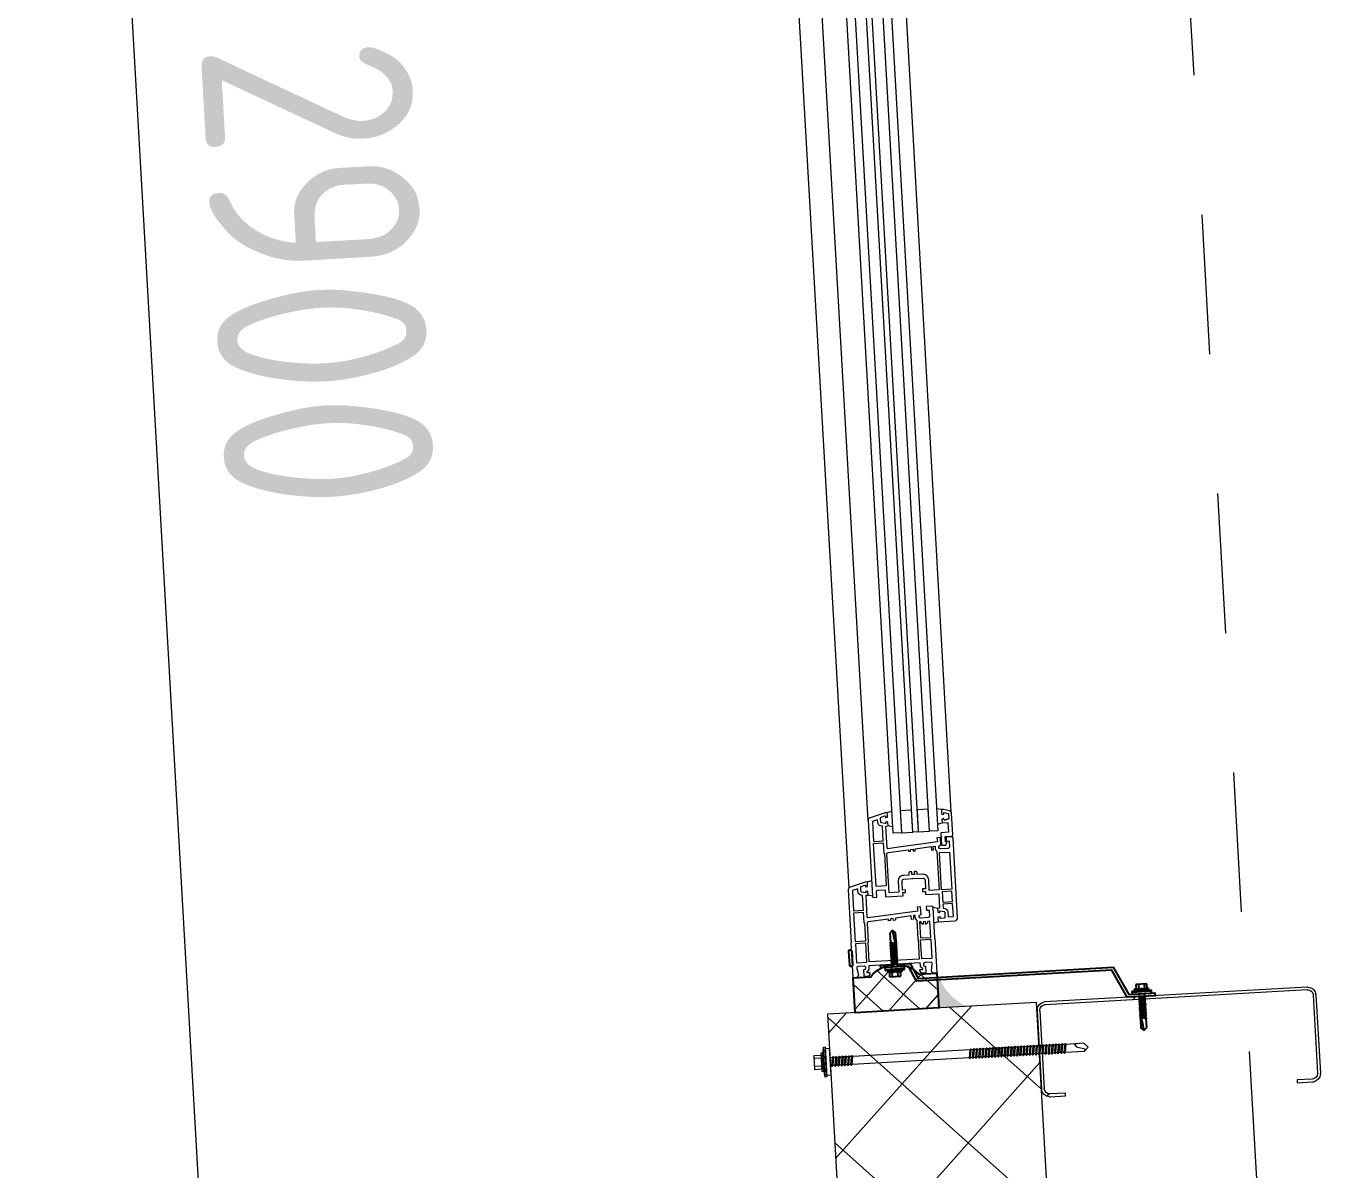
# Model space of a CAD drawing. Header units: metres. Extents: x 93803 to 107732, y 94484 to 125083.
# Drawn here: x 107717.087 to 107718.03, y 110823.302 to 110824.121 of the extents above; entities that cross this region are included whole.
import ezdxf

# ---------------------------------------------------------------- set-up
doc = ezdxf.new("R2010")
doc.units = ezdxf.units.M
doc.header["$PDMODE"] = 35
doc.header["$PDSIZE"] = 1
doc.linetypes.add('_ШПТ__20_т__2_5__Линия сетки', pattern=[25, 20, -2.5, 0, -2.5])
doc.linetypes.add('XKITLINE00', pattern=[0])
doc.layers.get('Defpoints').update_dxf_attribs({"color": 253})
for name, color, linetype in [('A-WALL-PATT', 181, 'Continuous'), ('HAUPTPROFIL', 7, 'Continuous'), ('S-METL', 14, 'Continuous')]:
    doc.layers.add(name, color=color, linetype=linetype)
for name, color, linetype, lineweight in [('Part', 250, 'Continuous', 0), ('S-WALL-PATT', 7, 'Continuous', 0), ('Выноски', 7, 'Continuous', 15), ('Окна', 251, 'Continuous', 9), ('Оси', 250, 'Continuous', 9), ('Размеры', 250, 'Continuous', 9)]:
    doc.layers.add(name, color=color, linetype=linetype, lineweight=lineweight)
doc.styles.add('ГОСТ 2.304', font='CS_Gost2304.shx')
doc.dimstyles.new('СПДС', dxfattribs={"dimscale": 100, "dimtxt": 2, "dimasz": 1.5, "dimexe": 1, "dimexo": 0, "dimgap": 0.5, "dimtad": 1, "dimdec": 0, "dimtxsty": 'ГОСТ 2.304', "dimblk": 'ARCHTICK', "dimcen": 2.5, "dimdle": 1, "dimadec": 0, "dimazin": 2, "dimtfac": 0.75, "dimtdec": 0, "dimtmove": 1, "dimatfit": 3, "dimfxl": 1, "dimtfill": 1, "dimtolj": 1, "dimlwd": 9, "dimlwe": 9, "dimarcsym": 1})

# ---------------------------------------------------------------- blocks, each defined once
blk = doc.blocks.new('_ArchTick')
at = {"color": 0, "linetype": 'ByBlock', "const_width": 0.15}
blk.add_lwpolyline([(-0.5, -0.5), (0.5, 0.5)], dxfattribs=at)
blk = doc.blocks.new('*D4958')
at = {"layer": 'Defpoints', "color": 0, "ltscale": 75, "transparency": 16777216}
for p in [(18231.4592399107, -599.4154517686147), (21131.4592399107, -699.4003506284062), (21131.4592399107, -699.4003506284062)]:
    blk.add_point(p, dxfattribs=at)
at = {"layer": 'Размеры', "color": 0, "lineweight": 9, "ltscale": 75, "transparency": 16777216}
for p, q in [((18231.4592399107, -599.4154517686147), (18231.4592399107, -774.4003506284062)), ((21131.4592399107, -699.4003506284062), (21131.4592399107, -624.4003506284062)), ((18156.4592399107, -699.4003506284062), (21206.4592399107, -699.4003506284062))]:
    blk.add_line(p, q, dxfattribs=at)
at = {"layer": 'Размеры', "color": 0, "lineweight": 9, "ltscale": 75, "transparency": 16777216, "xscale": 112.5, "yscale": 112.5, "zscale": 112.5, "rotation": 180}
blk.add_blockref('_ArchTick', (18231.4592399107, -699.4003506284062), dxfattribs=at)
at = {"layer": 'Размеры', "color": 0, "lineweight": 9, "ltscale": 75, "transparency": 16777216, "xscale": 112.5, "yscale": 112.5, "zscale": 112.5}
blk.add_blockref('_ArchTick', (21131.4592399107, -699.4003506284062), dxfattribs=at)
at = {"layer": 'Размеры', "color": 0, "lineweight": 25, "ltscale": 75, "transparency": 16777216, "insert": (19681.4592399107, -576.7502522032094), "char_height": 150, "width": 186.2310899962048, "attachment_point": 5, "style": 'ГОСТ 2.304'}
blk.add_mtext('\\A1;2900', dxfattribs=at)
blk = doc.blocks.new('СТ1')
at = {"layer": 'Part', "linetype": 'XKITLINE00', "lineweight": 0}
for p, q in [((5.146110970526934, 70.90423054539133), (6, 70.96530189411715)), ((6.071430181153119, 68.96530189411715), (5.431467703077942, 68.91953087435104)), ((6, 70.96530189411715), (62, 70.96530189411715)), ((6.071430181153119, 68.96530189411715), (61.92856981884688, 68.96530189411715)), ((62.56853229692206, 68.91953087435104), (61.92856981884688, 68.96530189411715)), ((62, 70.96530189411715), (62.85388902947307, 70.90423054539133)), ((65.87564456090331, 65.87564456101973), (67.45779197197407, 67.45779197209049)), ((0, 64.96530189411715), (0.06107134884223342, 65.81919092370663)), ((0, -123.0346981058829), (0, 64.96530189411715)), ((2.045771019998938, 65.53383419092279), (2, 64.89387171296403)), ((2, -122.9632679247297), (2, 64.89387171296403)), ((66, 64.89387171296403), (65.95422898046672, 65.53383419092279)), ((66, 53.96530189411715), (66, 64.89387171296403)), ((67.93892865115777, 65.81919092370663), (68, 64.96530189411715)), ((68, 64.96530189411715), (68, 53.96530189411715)), ((68, 53.96530189411715), (66, 53.96530189411715)), ((0, 0), (2, 2)), ((66, -112.0346981058829), (68, -112.0346981058829)), ((66, -122.9632679247297), (66, -112.0346981058829)), ((68, -112.0346981058829), (68, -123.0346981058829)), ((0.06107134884223342, -123.8885871354723), (0, -123.0346981058829)), ((2, -122.9632679247297), (2.045771019998938, -123.6032304026885)), ((6, -129.0346981058829), (5.146110970526934, -128.973626757157)), ((5.431467703077942, -126.9889270861167), (6.071430181153119, -127.0346981058829)), ((6, -129.0346981058829), (62, -129.0346981058829)), ((6.071430181153119, -127.0346981058829), (61.92856981884688, -127.0346981058829)), ((61.92856981884688, -127.0346981058829), (62.56853229692206, -126.9889270861167)), ((62.85388902947307, -128.973626757157), (62, -129.0346981058829)), ((65.95422898046672, -123.6032304026885), (66, -122.9632679247297)), ((68, -123.0346981058829), (67.93892865115777, -123.8885871354723))]:
    blk.add_line(p, q, dxfattribs=at)
for centre, radius, start, end in [((6, 64.96530189411715), 5.99999999999228, 98.18181817978395, 171.8181818202161), ((6, 64.96530189411715), 3.994891212612249, 98.18181817978395, 171.8181818202161), ((62, 64.96530189411715), 3.994891212614952, 8.181818179783926, 81.81818182021608), ((62, 64.96530189411715), 5.999999999996499, 8.181818179783926, 81.81818182021608), ((6, -123.0346981058829), 6.000000000000719, 188.1818181797839, 261.8181818202161), ((6, -123.0346981058829), 3.994891212611036, 188.1818181797839, 261.8181818202161), ((62, -123.0346981058829), 3.994891212615256, 278.1818181797839, 351.8181818202161), ((62, -123.0346981058829), 5.999999999992887, 278.1818181797839, 351.8181818202161)]:
    blk.add_arc(centre, radius, start, end, dxfattribs=at)
blk = doc.blocks.new('*U289')
at = {"layer": 'S-WALL-PATT', "lineweight": 0, "true_color": 0x636466}
h = blk.add_hatch(dxfattribs=at)
h.set_pattern_fill('ANSI37', color=251, scale=20)
h.set_pattern_definition([(45, (0, 0), (-44.90128060534577, 44.90128060534577), []), (135, (0, 0), (-44.90128060534577, -44.90128060534576), [])])
h.paths.add_polyline_path([(-150, 0), (0, 0), (0, 890), (-150, 890)])
at = {"color": 0}
blk.add_lwpolyline([(-150, 0), (0, 0), (0, 890), (-150, 890)], close=True, dxfattribs=at)
blk = doc.blocks.new('scr_swp_150')
at = {"color": 0, "lineweight": 0, "ltscale": 10}
for p, q in [((-4, 10.75821146399539), (-5, 3.75821146402086)), ((-3, 10.75821146399539), (-4, 10.75821146399539)), ((-4, 10.75821146399539), (-4, -10.75821146399539)), ((-3, -10.75821146399539), (-3, 10.75821146399539)), ((0, 9.625768151992816), (-3, 9.625768151992816)), ((-3, 9.625768151992816), (-3, -9.625768151992816)), ((0, -9.625768151992816), (0, 9.625768151992816)), ((-6, 5.095994904011604), (-11.20000000000073, 5.095994904011604)), ((-11.20000000000073, 5.095994904011604), (-11.20000000000073, -5.095994904011604)), ((-6, 2.831108280006447), (-11.20000000000073, 2.831108280006447)), ((-5, 6.794659872000921), (-6, 6.794659872000921)), ((-6, 6.794659872000921), (-6, -6.794659872000921)), ((-6, -5.095994904011604), (-6, 5.095994904011604)), ((-5, -6.794659872000921), (-5, 6.794659872000921)), ((0.9606996713409899, 2.831108280006447), (0, 2.831108280006447)), ((0.9606996713409899, 2.831108280006447), (1.413676996085997, 3.623818598440266)), ((1.753409989687498, -2.831108279977343), (0.9606996713409899, 2.831108280006447)), ((1.413676996085997, 3.623818598440266), (2.093142983285361, 2.831108280006447)), ((3.22558629528794, 2.831108280006447), (2.093142983285361, 2.831108280006447)), ((2.093142983285361, 2.831108280006447), (2.885853301690076, -2.831108279977343)), ((3.22558629528794, 2.831108280006447), (2.093142983285361, 2.831108280006447)), ((3.22558629528794, 2.831108280006447), (3.678563620120258, 3.623818598440266)), ((4.018296613721759, -2.831108279977343), (3.22558629528794, 2.831108280006447)), ((3.678563620120258, 3.623818598440266), (4.358029607319622, 2.831108280006447)), ((5.490472919322201, 2.831108280006447), (4.358029607319622, 2.831108280006447)), ((4.358029607319622, 2.831108280006447), (5.150739925724338, -2.831108279977343)), ((5.490472919322201, 2.831108280006447), (4.358029607319622, 2.831108280006447)), ((5.490472919322201, 2.831108280006447), (5.943450244067208, 3.623818598440266)), ((6.283183237726917, -2.831108279977343), (5.490472919322201, 2.831108280006447)), ((5.943450244067208, 3.623818598440266), (6.62291623132478, 2.831108280006447)), ((7.755359543298255, 2.831108280006447), (6.62291623132478, 2.831108280006447)), ((6.62291623132478, 2.831108280006447), (7.415626549700391, -2.831108279977343)), ((7.755359543298255, 2.831108280006447), (6.622916231266572, 2.831108280006447)), ((7.755359543298255, 2.831108280006447), (8.208336868101469, 3.623818598440266)), ((8.54806986170297, -2.831108279977343), (7.755359543298255, 2.831108280006447)), ((8.208336868101469, 3.623818598440266), (8.887802855300833, 2.831108280006447)), ((10.02024616730341, 2.831108280006447), (8.887802855300833, 2.831108280006447)), ((8.887802855300833, 2.831108280006447), (9.680513173705549, -2.831108279977343)), ((10.02024616730341, 2.831108280006447), (8.887802855300833, 2.831108280006447)), ((10.02024616730341, 2.831108280006447), (10.47322349210663, 3.623818598440266)), ((10.81295648570813, -2.831108279977343), (10.02024616730341, 2.831108280006447)), ((10.47322349210663, 3.623818598440266), (11.15268947930599, 2.831108280006447)), ((12.28513279133767, 2.831108280006447), (11.15268947930599, 2.831108280006447)), ((11.15268947930599, 2.831108280006447), (11.9453997976816, -2.831108279977343)), ((12.28513279133767, 2.831108280006447), (11.15268947930599, 2.831108280006447)), ((12.28513279133767, 2.831108280006447), (12.73811011608268, 3.623818598440266)), ((13.07784310968418, -2.831108279977343), (12.28513279133767, 2.831108280006447)), ((12.73811011608268, 3.623818598440266), (13.41757610328204, 2.831108280006447)), ((14.55001941528462, 2.831108280006447), (13.41757610328204, 2.831108280006447)), ((13.41757610328204, 2.831108280006447), (14.21028642168676, -2.831108279977343)), ((14.55001941528462, 2.831108280006447), (13.41757610328204, 2.831108280006447)), ((14.55001941528462, 2.831108280006447), (15.00299674011694, 3.623818598440266)), ((15.34272973371844, -2.831108279977343), (14.55001941528462, 2.831108280006447)), ((15.00299674011694, 3.623818598440266), (15.68246272731631, 2.831108280006447)), ((99.5005885280043, 2.831108280011904), (15.68246272731631, 2.831108280006447)), ((15.68246272731631, 2.831108280006447), (16.47517304572102, -2.831108279977343)), ((16.81490603931888, 2.831108280008266), (15.68246272731631, 2.831108280006447)), ((99.5005885280043, 2.831108280011904), (99.95356585284026, 3.623818598445723)), ((100.2932988464381, -2.831108279971886), (99.5005885280043, 2.831108280011904)), ((99.95356585284026, 3.623818598445723), (100.633031840036, 2.831108280011904)), ((100.633031840036, 2.831108280011904), (101.4257421584407, -2.831108279971886)), ((101.7654751520386, 2.831108280011904), (100.633031840036, 2.831108280011904)), ((101.7654751520968, 2.831108280011904), (102.2184524768454, 3.623818598445723)), ((102.5581854704433, -2.831108279971886), (101.7654751520968, 2.831108280011904)), ((102.2184524768454, 3.623818598445723), (102.8979184640411, 2.831108280011904)), ((102.8979184640411, 2.831108280011904), (103.6906287824459, -2.831108279971886)), ((104.0303617760437, 2.831108280011904), (102.8979184640411, 2.831108280011904)), ((104.0303617760437, 2.831108280011904), (104.4833391008797, 3.623818598445723)), ((104.8230720944775, -2.831108279971886), (104.0303617760437, 2.831108280011904)), ((104.4833391008797, 3.623818598445723), (105.1628050880754, 2.831108280011904)), ((105.1628050880754, 2.831108280011904), (105.9555154064801, -2.831108279971886)), ((106.295248400078, 2.831108280011904), (105.1628050880754, 2.831108280011904)), ((106.295248400078, 2.831108280011904), (106.7482257248266, 3.623818598445723)), ((107.0879587184827, -2.831108279971886), (106.295248400078, 2.831108280011904)), ((106.7482257248266, 3.623818598445723), (107.4276917120806, 2.831108280011904)), ((107.4276917120806, 2.831108280011904), (108.2204020304562, -2.831108279971886)), ((108.560135024054, 2.831108280011904), (107.4276917120224, 2.831108280011904)), ((108.560135024054, 2.831108280011904), (109.0131123488609, 3.623818598445723)), ((109.3528453424587, -2.831108279971886), (108.560135024054, 2.831108280011904)), ((109.0131123488609, 3.623818598445723), (109.6925783360566, 2.831108280011904)), ((109.6925783360566, 2.831108280011904), (110.4852886544613, -2.831108279971886)), ((110.8250216480592, 2.831108280011904), (109.6925783360566, 2.831108280011904)), ((110.8250216480592, 2.831108280011904), (111.277998972866, 3.623818598445723)), ((111.6177319664639, -2.831108279971886), (110.8250216480592, 2.831108280011904)), ((111.277998972866, 3.623818598445723), (111.9574649600618, 2.831108280011904)), ((111.9574649600618, 2.831108280011904), (112.7501752784374, -2.831108279970067)), ((113.0899082720935, 2.831108280013723), (111.9574649600618, 2.831108280011904)), ((113.0899082720935, 2.831108280013723), (113.5428855968421, 3.623818598447542)), ((113.88261859044, -2.831108279970067), (113.0899082720935, 2.831108280013723)), ((113.5428855968421, 3.623818598447542), (114.2223515840378, 2.831108280013723)), ((114.2223515840378, 2.831108280013723), (115.0150619024425, -2.831108279970067)), ((115.3547948960404, 2.831108280013723), (114.2223515840378, 2.831108280013723)), ((115.3547948960404, 2.831108280013723), (115.8077722208764, 3.623818598447542)), ((116.1475052144742, -2.831108279970067), (115.3547948960404, 2.831108280013723)), ((115.8077722208764, 3.623818598447542), (116.4872382080721, 2.831108280013723)), ((116.4872382080721, 2.831108280013723), (117.2799485264768, -2.831108279970067)), ((117.6196815200747, 2.831108280013723), (116.4872382080721, 2.831108280013723)), ((117.6196815200747, 2.831108280013723), (118.0726588448233, 3.623818598447542)), ((118.4123918384212, -2.831108279970067), (117.6196815200747, 2.831108280013723)), ((118.0726588448233, 3.623818598447542), (118.752124832019, 2.831108280013723)), ((118.752124832019, 2.831108280013723), (119.5448351504529, -2.831108279970067)), ((119.8845681440507, 2.831108280013723), (118.752124832019, 2.831108280013723)), ((119.8845681440507, 2.831108280013723), (120.3375454687994, 3.623818598447542)), ((120.6772784623972, -2.831108279970067), (119.8845681440507, 2.831108280013723)), ((120.3375454687994, 3.623818598447542), (121.0170114559951, 2.831108280013723)), ((121.0170114559951, 2.831108280013723), (121.8097217743998, -2.831108279970067)), ((122.1494547679977, 2.831108280013723), (121.0170114559951, 2.831108280013723)), ((122.1494547679977, 2.831108280013723), (122.6024320928336, 3.623818598447542)), ((122.9421650864315, -2.831108279970067), (122.1494547679977, 2.831108280013723)), ((122.6024320928336, 3.623818598447542), (123.2818980800294, 2.831108280013723)), ((123.2818980800294, 2.831108280013723), (124.0746083984341, -2.831108279970067)), ((124.4143413920319, 2.831108280013723), (123.2818980800294, 2.831108280013723)), ((124.4143413920319, 2.831108280013723), (124.8673187167806, 3.623818598447542)), ((125.2070517104366, -2.831108279970067), (124.4143413920319, 2.831108280013723)), ((124.8673187167806, 3.623818598447542), (125.5467847040345, 2.831108280013723)), ((125.5467847040345, 2.831108280013723), (126.3394950224101, -2.831108279970067)), ((126.679228016008, 2.831108280013723), (125.5467847039763, 2.831108280013723)), ((126.679228016008, 2.831108280013723), (127.1322053408148, 3.623818598447542)), ((127.4719383344127, -2.831108279970067), (126.679228016008, 2.831108280013723)), ((127.1322053408148, 3.623818598447542), (127.8116713280106, 2.831108280013723)), ((127.8116713280106, 2.831108280013723), (128.6043816464153, -2.831108279970067)), ((128.9441146400131, 2.831108280013723), (127.8116713280106, 2.831108280013723)), ((128.9441146400131, 2.831108280013723), (129.39709196482, 3.623818598447542)), ((129.7368249584179, -2.831108279970067), (128.9441146400131, 2.831108280013723)), ((129.39709196482, 3.623818598447542), (130.0765579520157, 2.831108280013723)), ((130.0765579520157, 2.831108280013723), (130.8692682703913, -2.831108279970067)), ((131.2090012640474, 2.831108280013723), (130.0765579520157, 2.831108280013723)), ((131.2090012640474, 2.831108280013723), (131.661978588796, 3.623818598447542)), ((132.0017115823939, -2.831108279970067), (131.2090012640474, 2.831108280013723)), ((131.661978588796, 3.623818598447542), (132.3414445759918, 2.831108280013723)), ((132.3414445759918, 2.831108280013723), (133.1341548943965, -2.831108279970067)), ((133.4738878879944, 2.831108280013723), (132.3414445759918, 2.831108280013723)), ((133.4738878879944, 2.831108280013723), (133.9268652128303, 3.623818598447542)), ((134.2665982064282, -2.831108279970067), (133.4738878879944, 2.831108280013723)), ((133.9268652128303, 3.623818598447542), (134.606331200026, 2.831108280013723)), ((134.606331200026, 2.831108280013723), (135.3990415184307, -2.831108279970067)), ((135.7387745120286, 2.831108280013723), (134.606331200026, 2.831108280013723)), ((135.7387745120286, 2.831108280013723), (136.1917518367773, 3.623818598447542)), ((136.5314848303751, -2.831108279970067), (135.7387745120286, 2.831108280013723)), ((136.1917518367773, 3.623818598447542), (136.871217823973, 2.831108280013723)), ((136.871217823973, 2.831108280013723), (137.6639281424068, -2.831108279970067)), ((138.0036611360047, 2.831108280013723), (136.871217823973, 2.831108280013723)), ((138.0036611360047, 2.831108280013723), (138.4566384608115, 3.623818598447542)), ((138.7963714544094, -2.831108279970067), (138.0036611360047, 2.831108280013723)), ((138.4566384608115, 3.623818598447542), (139.1361044480072, 2.831108280013723)), ((139.1361044480072, 2.831108280013723), (139.928814766412, -2.831108279970067)), ((140.2685477600098, 2.831108280013723), (139.1361044480072, 2.831108280013723)), ((140.2685477600098, 2.831108280013723), (140.7215250848458, 3.623818598447542)), ((141.0612580784436, -2.831108279970067), (140.2685477600098, 2.831108280013723)), ((140.7215250848458, 3.623818598447542), (141.4009910720415, 2.831108280013723)), ((141.4009910720415, 2.831108280013723), (142.193701390388, -2.831108279970067)), ((142.5334343839859, 2.831108280013723), (141.4009910720415, 2.831108280013723)), ((142.5334343840441, 2.831108280013723), (142.9864117087927, 3.623818598447542)), ((143.3261447023906, -2.831108279970067), (142.5334343840441, 2.831108280013723)), ((142.9864117087927, 3.623818598447542), (143.6658776959885, 2.831108280013723)), ((143.6658776959885, 2.831108280013723), (144.4585880144223, -2.831108279970067)), ((144.7983210080201, 2.831108280013723), (143.6658776959885, 2.831108280013723)), ((144.7983210080201, 2.831108280013723), (145.251298332827, 3.623818598447542)), ((145.5910313264249, -2.831108279970067), (144.7983210080201, 2.831108280013723)), ((145.251298332827, 3.623818598447542), (145.9307643200227, 2.831108280013723)), ((145.9307643200227, 2.831108280013723), (146.7234746384274, -2.831108279970067)), ((147.0632076320253, 2.831108280013723), (145.9307643200227, 2.831108280013723)), ((147.0632076320253, 2.831108280013723), (147.516184956803, 3.623818598447542)), ((147.8559179504009, -2.831108279970067), (147.0632076320253, 2.831108280013723)), ((147.516184956803, 3.623818598447542), (148.1956509439988, 2.831108280013723)), ((148.1956509439988, 2.831108280013723), (148.9883612624035, -2.831108279970067)), ((149.3280942560014, 2.831108280013723), (148.1956509439988, 2.831108280013723)), ((149.3280942560014, 2.831108280013723), (149.7810715808082, 3.623818598447542)), ((150.1208045744061, -2.831108279970067), (149.3280942560014, 2.831108280013723)), ((149.7810715808082, 3.623818598447542), (150.4605375680039, 2.831108280013723)), ((150.4605375680039, 2.831108280013723), (151.2532478864086, -2.831108279970067)), ((151.5929808800065, 2.831108280013723), (150.4605375680039, 2.831108280013723)), ((151.5929808800065, 2.831108280013723), (152.0459582048425, 3.623818598447542)), ((152.3856911984403, -2.831108279970067), (151.5929808800065, 2.831108280013723)), ((152.0459582048425, 3.623818598447542), (152.7254241920382, 2.831108280013723)), ((152.7254241920382, 2.831108280013723), (153.5181345104429, -2.831108279970067)), ((153.8578675040408, 2.831108280013723), (152.7254241920382, 2.831108280013723)), ((153.8578675040408, 2.831108280013723), (154.3108448287894, 3.623818598447542)), ((154.6505778223873, -2.831108279970067), (153.8578675040408, 2.831108280013723)), ((154.3108448287894, 3.623818598447542), (154.9903108159851, 2.831108280013723)), ((154.9903108159851, 2.831108280013723), (155.783021134419, -2.831108279970067)), ((156.1227541280168, 2.831108280015542), (154.9903108159851, 2.831108280013723)), ((156.1227541280168, 2.831108280015542), (156.5757314528237, 3.623818598449361)), ((156.9154644464215, -2.831108279968248), (156.1227541280168, 2.831108280015542)), ((156.5757314528237, 3.623818598449361), (157.2551974400194, 2.831108280015542)), ((157.2551974400194, 2.831108280015542), (158.0479077584241, -2.831108279968248)), ((158.387640752022, 2.831108280015542), (157.2551974400194, 2.831108280015542)), ((158.387640752022, 2.831108280015542), (158.8406180767997, 3.623818598449361)), ((159.1803510703976, -2.831108279968248), (158.387640752022, 2.831108280015542)), ((158.8406180767997, 3.623818598449361), (159.5200840639955, 2.831108280015542)), ((159.5200840639955, 2.831108280015542), (160.3127943824002, -2.831108279968248)), ((160.652527375998, 2.831108280015542), (159.5200840639955, 2.831108280015542)), ((160.652527375998, 2.831108280015542), (161.1055047008049, 3.623818598449361)), ((161.4452376944027, -2.831108279968248), (160.652527375998, 2.831108280015542)), ((161.1055047008049, 3.623818598449361), (161.7849706880006, 2.831108280015542)), ((161.7849706880006, 2.831108280015542), (162.5776810064344, -2.831108279968248)), ((162.9174140000323, 2.831108280015542), (161.7849706880006, 2.831108280015542)), ((162.9174140000323, 2.831108280015542), (163.3703913248391, 3.623818598449361)), ((163.710124318437, -2.831108279968248), (162.9174140000323, 2.831108280015542)), ((163.3703913248391, 3.623818598449361), (164.0498573120349, 2.831108280015542)), ((164.0498573120349, 2.831108280015542), (164.8425676303814, -2.831108279968248)), ((165.1823006239792, 2.831108280015542), (164.0498573120349, 2.831108280015542)), ((165.1823006240375, 2.831108280015542), (165.6352779488152, 3.623818598449361)), ((165.9750109424131, -2.831108279968248), (165.1823006240375, 2.831108280015542)), ((165.6352779488152, 3.623818598449361), (166.3147439360109, 2.831108280015542)), ((166.3147439360109, 2.831108280015542), (167.1074542544156, -2.831108279968248)), ((167.4471872480135, 2.831108280015542), (166.3147439360109, 2.831108280015542)), ((167.4471872480135, 2.831108280015542), (167.9001645728204, 3.623818598449361)), ((168.2398975664182, -2.831108279968248), (167.4471872480135, 2.831108280015542)), ((167.9001645728204, 3.623818598449361), (168.5796305600161, 2.831108280015542)), ((168.5796305600161, 2.831108280015542), (182.1689503039888, 2.831108280015542)), ((168.5796305600161, 2.831108280015542), (169.3723408784208, -2.831108279968248)), ((176.733222406423, -0.6794659872011835), (182.6219276287957, 1.132443311997122)), ((182.1688917200081, 2.831108280015542), (185, 1.637090463191271e-11)), ((185, 1.637090463191271e-11), (182.1688917200663, -2.831108279968248)), ((182.6219276287957, 1.132443311997122), (182.3105057180001, 2.689552866004306)), ((-6, -2.831108279977343), (-11.20000000000073, -2.831108279977343)), ((-11.20000000000073, -5.095994904011604), (-6, -5.095994904011604)), ((-6, -6.794659872000921), (-5, -6.794659872000921)), ((-5, -3.758211463995394), (-4, -10.75821146399539)), ((1.753409989687498, -2.831108279977343), (0, -2.831108279977343)), ((2.432875976883224, -3.51057426717307), (1.753409989687498, -2.831108279977343)), ((2.885853301690076, -2.831108279977343), (2.432875976883224, -3.51057426717307)), ((4.018296613721759, -2.831108279977343), (2.885853301690076, -2.831108279977343)), ((4.018296613721759, -2.831108279977343), (2.885853301690076, -2.831108279977343)), ((4.697762600917486, -3.51057426717307), (4.018296613721759, -2.831108279977343)), ((5.150739925724338, -2.831108279977343), (4.697762600917486, -3.51057426717307)), ((6.283183237726917, -2.831108279977343), (5.150739925724338, -2.831108279977343)), ((6.283183237668709, -2.831108279977343), (5.150739925724338, -2.831108279977343)), ((6.962649224922643, -3.51057426717307), (6.283183237726917, -2.831108279977343)), ((7.415626549700391, -2.831108279977343), (6.962649224922643, -3.51057426717307)), ((8.54806986170297, -2.831108279977343), (7.415626549700391, -2.831108279977343)), ((8.54806986170297, -2.831108279977343), (7.415626549700391, -2.831108279977343)), ((9.227535848898697, -3.51057426717307), (8.54806986170297, -2.831108279977343)), ((9.680513173705549, -2.831108279977343), (9.227535848898697, -3.51057426717307)), ((10.81295648570813, -2.831108279977343), (9.680513173705549, -2.831108279977343)), ((10.81295648570813, -2.831108279977343), (9.680513173705549, -2.831108279977343)), ((11.49242247290385, -3.51057426717307), (10.81295648570813, -2.831108279977343)), ((11.9453997976816, -2.831108279977343), (11.49242247290385, -3.51057426717307)), ((13.07784310968418, -2.831108279977343), (11.9453997976816, -2.831108279977343)), ((13.07784310968418, -2.831108279977343), (11.9453997976816, -2.831108279977343)), ((13.75730909687991, -3.51057426717307), (13.07784310968418, -2.831108279977343)), ((14.21028642168676, -2.831108279977343), (13.75730909687991, -3.51057426717307)), ((15.34272973371844, -2.831108279977343), (14.21028642168676, -2.831108279977343)), ((15.34272973371844, -2.831108279977343), (14.21028642168676, -2.831108279977343)), ((16.02219572091417, -3.51057426717307), (15.34272973371844, -2.831108279977343)), ((16.47517304572102, -2.831108279977343), (16.02219572091417, -3.51057426717307)), ((100.2932988464381, -2.831108279971886), (16.47517304572102, -2.831108279977343)), ((100.9727648336338, -3.510574267167613), (100.2932988464381, -2.831108279971886)), ((101.4257421584407, -2.831108279971886), (100.9727648336338, -3.510574267167613)), ((102.5581854703851, -2.831108279971886), (101.4257421584407, -2.831108279971886)), ((103.237651457639, -3.510574267167613), (102.5581854704433, -2.831108279971886)), ((103.6906287824459, -2.831108279971886), (103.237651457639, -3.510574267167613)), ((104.8230720944775, -2.831108279971886), (103.6906287824459, -2.831108279971886)), ((105.5025380816733, -3.510574267167613), (104.8230720944775, -2.831108279971886)), ((105.9555154064801, -2.831108279971886), (105.5025380816733, -3.510574267167613)), ((107.0879587184245, -2.831108279971886), (105.9555154064801, -2.831108279971886)), ((107.7674247056784, -3.510574267167613), (107.0879587184827, -2.831108279971886)), ((108.2204020304562, -2.831108279971886), (107.7674247056784, -3.510574267167613)), ((109.3528453424587, -2.831108279971886), (108.2204020304562, -2.831108279971886)), ((110.0323113296545, -3.510574267167613), (109.3528453424587, -2.831108279971886)), ((110.4852886544613, -2.831108279971886), (110.0323113296545, -3.510574267167613)), ((111.6177319664639, -2.831108279971886), (110.4852886544613, -2.831108279971886)), ((112.2971979536596, -3.510574267167613), (111.6177319664639, -2.831108279971886)), ((112.7501752784374, -2.831108279970067), (112.2971979536596, -3.510574267167613)), ((113.88261859044, -2.831108279970067), (112.7501752784374, -2.831108279970067)), ((114.5620845776357, -3.510574267165794), (113.88261859044, -2.831108279970067)), ((115.0150619024425, -2.831108279970067), (114.5620845776357, -3.510574267165794)), ((116.1475052144742, -2.831108279970067), (115.0150619024425, -2.831108279970067)), ((116.8269712016699, -3.510574267165794), (116.1475052144742, -2.831108279970067)), ((117.2799485264768, -2.831108279970067), (116.8269712016699, -3.510574267165794)), ((118.4123918384212, -2.831108279970067), (117.2799485264768, -2.831108279970067)), ((119.0918578256751, -3.510574267165794), (118.4123918384212, -2.831108279970067)), ((119.5448351504529, -2.831108279970067), (119.0918578256751, -3.510574267165794)), ((120.6772784623972, -2.831108279970067), (119.5448351504529, -2.831108279970067)), ((121.356744449593, -3.510574267165794), (120.6772784623972, -2.831108279970067)), ((121.8097217743998, -2.831108279970067), (121.356744449593, -3.510574267165794)), ((122.9421650864315, -2.831108279970067), (121.8097217743998, -2.831108279970067)), ((123.6216310736272, -3.510574267165794), (122.9421650864315, -2.831108279970067)), ((124.0746083984341, -2.831108279970067), (123.6216310736272, -3.510574267165794)), ((125.2070517103784, -2.831108279970067), (124.0746083984341, -2.831108279970067)), ((125.8865176976324, -3.510574267165794), (125.2070517104366, -2.831108279970067)), ((126.3394950224101, -2.831108279970067), (125.8865176976324, -3.510574267165794)), ((127.4719383344127, -2.831108279970067), (126.3394950224101, -2.831108279970067)), ((128.1514043216084, -3.510574267165794), (127.4719383344127, -2.831108279970067)), ((128.6043816464153, -2.831108279970067), (128.1514043216084, -3.510574267165794)), ((129.7368249584179, -2.831108279970067), (128.6043816464153, -2.831108279970067)), ((130.4162909456136, -3.510574267165794), (129.7368249584179, -2.831108279970067)), ((130.8692682703913, -2.831108279970067), (130.4162909456136, -3.510574267165794)), ((132.0017115823939, -2.831108279970067), (130.8692682703913, -2.831108279970067)), ((132.6811775695896, -3.510574267165794), (132.0017115823939, -2.831108279970067)), ((133.1341548943965, -2.831108279970067), (132.6811775695896, -3.510574267165794)), ((134.2665982064282, -2.831108279970067), (133.1341548943965, -2.831108279970067)), ((134.9460641936239, -3.510574267165794), (134.2665982064282, -2.831108279970067)), ((135.3990415184307, -2.831108279970067), (134.9460641936239, -3.510574267165794)), ((136.5314848303751, -2.831108279970067), (135.3990415184307, -2.831108279970067)), ((137.2109508176291, -3.510574267165794), (136.5314848303751, -2.831108279970067)), ((137.6639281424068, -2.831108279970067), (137.2109508176291, -3.510574267165794)), ((138.7963714544094, -2.831108279970067), (137.6639281424068, -2.831108279970067)), ((139.4758374416051, -3.510574267165794), (138.7963714544094, -2.831108279970067)), ((139.928814766412, -2.831108279970067), (139.4758374416051, -3.510574267165794)), ((141.0612580784436, -2.831108279970067), (139.928814766412, -2.831108279970067)), ((141.7407240656394, -3.510574267165794), (141.0612580784436, -2.831108279970067)), ((142.193701390388, -2.831108279970067), (141.7407240656394, -3.510574267165794)), ((143.3261447023906, -2.831108279970067), (142.193701390388, -2.831108279970067)), ((144.0056106895863, -3.510574267165794), (143.3261447023906, -2.831108279970067)), ((144.4585880144223, -2.831108279970067), (144.0056106895863, -3.510574267165794)), ((145.5910313264249, -2.831108279970067), (144.4585880144223, -2.831108279970067)), ((146.2704973136206, -3.510574267165794), (145.5910313264249, -2.831108279970067)), ((146.7234746384274, -2.831108279970067), (146.2704973136206, -3.510574267165794)), ((147.8559179504009, -2.831108279970067), (146.7234746384274, -2.831108279970067)), ((148.5353839376257, -3.510574267165794), (147.8559179504009, -2.831108279970067)), ((148.9883612624035, -2.831108279970067), (148.5353839376257, -3.510574267165794)), ((150.1208045744061, -2.831108279970067), (148.9883612624035, -2.831108279970067)), ((150.8002705616018, -3.510574267165794), (150.1208045744061, -2.831108279970067)), ((151.2532478864086, -2.831108279970067), (150.8002705616018, -3.510574267165794)), ((152.3856911984403, -2.831108279970067), (151.2532478864086, -2.831108279970067)), ((153.0651571856361, -3.510574267165794), (152.3856911984403, -2.831108279970067)), ((153.5181345104429, -2.831108279970067), (153.0651571856361, -3.510574267165794)), ((154.6505778223873, -2.831108279970067), (153.5181345103847, -2.831108279970067)), ((155.330043809583, -3.510574267165794), (154.6505778223873, -2.831108279970067)), ((155.783021134419, -2.831108279970067), (155.330043809583, -3.510574267165794)), ((156.9154644464215, -2.831108279968248), (155.783021134419, -2.831108279970067)), ((157.5949304336173, -3.510574267163975), (156.9154644464215, -2.831108279968248)), ((158.0479077584241, -2.831108279968248), (157.5949304336173, -3.510574267163975)), ((159.1803510703976, -2.831108279968248), (158.0479077584241, -2.831108279968248)), ((159.8598170576515, -3.510574267163975), (159.1803510703976, -2.831108279968248)), ((160.3127943824002, -2.831108279968248), (159.8598170576515, -3.510574267163975)), ((161.4452376944027, -2.831108279968248), (160.3127943824002, -2.831108279968248)), ((162.1247036815985, -3.510574267163975), (161.4452376944027, -2.831108279968248)), ((162.5776810064344, -2.831108279968248), (162.1247036815985, -3.510574267163975)), ((163.710124318437, -2.831108279968248), (162.5776810064344, -2.831108279968248)), ((164.3895903056327, -3.510574267163975), (163.710124318437, -2.831108279968248)), ((164.8425676303814, -2.831108279968248), (164.3895903056327, -3.510574267163975)), ((165.9750109424131, -2.831108279968248), (164.8425676303814, -2.831108279968248)), ((166.6544769296088, -3.510574267163975), (165.9750109424131, -2.831108279968248)), ((167.1074542544156, -2.831108279968248), (166.6544769296088, -3.510574267163975)), ((168.2398975664182, -2.831108279968248), (167.1074542544156, -2.831108279968248)), ((168.9193635536139, -3.510574267163975), (168.2398975664182, -2.831108279968248)), ((169.3723408784208, -2.831108279968248), (168.9193635536139, -3.510574267163975)), ((182.168950304047, -2.831108279968248), (169.3723408784208, -2.831108279968248)), ((175.3742904320316, -2.264886624010614), (176.733222406423, -0.6794659872011835)), ((178.2053987120235, -2.831108279968248), (175.3742904320316, -2.264886624010614)), ((-4, -10.75821146399539), (-3, -10.75821146399539)), ((-3, -9.625768151992816), (0, -9.625768151992816))]:
    blk.add_line(p, q, dxfattribs=at)
blk = doc.blocks.new('29-4.8-drill')
at = {"color": 0, "ltscale": 100}
for p, q in [((-6.80000000000291, 4), (-3.400000000001455, 4)), ((-6.80000000000291, -4), (-6.80000000000291, 4)), ((-6.80000000000291, 2), (-3.400000000001455, 2)), ((-3.400000000001455, 5.25), (-2.5, 5.25)), ((-3.400000000001455, -5.25), (-3.400000000001455, 5.25)), ((-3.400000000001455, 4), (-3.400000000001455, -4)), ((-2.5, 5.25), (-2.5, -5.25)), ((-2.5, -2.049999999995634), (-2.5, 2.05000000000291)), ((-2.5, 2.05000000000291), (-2, 2.05000000000291)), ((-2, 7), (-1.5, 7)), ((-2, -7), (-2, 7)), ((-1.5, 7), (-1.5, -7)), ((-1.5, 7), (0, 7)), ((-1.5, -7), (-1.5, 7)), ((0, 7), (0, -7)), ((0, 2.049999999995634), (1.863843876330066, 2.05000000000291)), ((2.21384387632861, 2.400000000001455), (1.863843876330066, 2.05000000000291)), ((1.863843876330066, 2.05000000000291), (3.150000000037835, -2.049999999995634)), ((2.213843876321334, 2.400000000001455), (3.5, -2.400000000001455)), ((2.213843876314058, 2.400000000001455), (2.563843876312603, 2.05000000000291)), ((2.563843876312603, 2.05000000000291), (3.863843876330066, 2.05000000000291)), ((2.563843876312603, 2.05000000000291), (3.850000000013097, -2.049999999988358)), ((4.21384387632861, 2.400000000001455), (3.863843876330066, 2.05000000000291)), ((3.863843876330066, 2.05000000000291), (5.150000000037835, -2.049999999995634)), ((4.213843876321334, 2.400000000001455), (5.5, -2.400000000001455)), ((4.213843876314058, 2.400000000001455), (4.563843876312603, 2.05000000000291)), ((4.563843876312603, 2.05000000000291), (5.863843876330066, 2.05000000000291)), ((4.563843876312603, 2.05000000000291), (5.850000000013097, -2.049999999988358)), ((6.21384387632861, 2.400000000001455), (5.863843876330066, 2.05000000000291)), ((5.863843876330066, 2.05000000000291), (7.150000000037835, -2.049999999995634)), ((6.213843876321334, 2.400000000001455), (7.5, -2.400000000001455)), ((6.213843876314058, 2.400000000001455), (6.563843876312603, 2.05000000000291)), ((6.563843876312603, 2.05000000000291), (7.863843876330066, 2.05000000000291)), ((6.563843876312603, 2.05000000000291), (7.850000000013097, -2.049999999988358)), ((8.21384387632861, 2.400000000001455), (7.863843876330066, 2.05000000000291)), ((7.863843876330066, 2.05000000000291), (9.150000000037835, -2.049999999995634)), ((8.213843876321334, 2.400000000001455), (9.5, -2.400000000001455)), ((8.213843876314058, 2.400000000001455), (8.563843876312603, 2.05000000000291)), ((8.563843876312603, 2.05000000000291), (9.863843876330066, 2.05000000000291)), ((8.563843876312603, 2.05000000000291), (9.850000000013097, -2.049999999988358)), ((10.21384387632861, 2.400000000001455), (9.863843876330066, 2.05000000000291)), ((9.863843876330066, 2.05000000000291), (11.15000000003783, -2.049999999995634)), ((10.21384387632133, 2.400000000001455), (11.5, -2.400000000001455)), ((10.21384387631406, 2.400000000001455), (10.5638438763126, 2.05000000000291)), ((10.5638438763126, 2.05000000000291), (11.86384387633007, 2.05000000000291)), ((10.5638438763126, 2.05000000000291), (11.8500000000131, -2.049999999988358)), ((12.21384387632861, 2.400000000001455), (11.86384387633007, 2.05000000000291)), ((11.86384387633007, 2.05000000000291), (13.15000000003783, -2.049999999995634)), ((12.21384387632133, 2.400000000001455), (13.5, -2.400000000001455)), ((12.21384387631406, 2.400000000001455), (12.5638438763126, 2.05000000000291)), ((12.5638438763126, 2.05000000000291), (13.86384387633007, 2.05000000000291)), ((12.5638438763126, 2.05000000000291), (13.8500000000131, -2.049999999988358)), ((14.21384387632861, 2.400000000001455), (13.86384387633007, 2.05000000000291)), ((13.86384387633007, 2.05000000000291), (15.15000000003783, -2.049999999995634)), ((14.21384387632133, 2.400000000001455), (15.5, -2.400000000001455)), ((14.21384387631406, 2.400000000001455), (14.5638438763126, 2.05000000000291)), ((14.5638438763126, 2.05000000000291), (15.86384387633007, 2.05000000000291)), ((14.5638438763126, 2.05000000000291), (15.8500000000131, -2.049999999988358)), ((16.21384387632861, 2.400000000001455), (15.86384387633007, 2.05000000000291)), ((15.86384387633007, 2.05000000000291), (17.15000000003783, -2.049999999995634)), ((16.21384387632133, 2.400000000001455), (17.5, -2.400000000001455)), ((16.21384387631406, 2.400000000001455), (16.5638438763126, 2.05000000000291)), ((16.5638438763126, 2.05000000000291), (17.86384387633007, 2.05000000000291)), ((16.5638438763126, 2.05000000000291), (17.8500000000131, -2.049999999988358)), ((18.21384387632861, 2.400000000001455), (17.86384387633007, 2.05000000000291)), ((17.86384387633007, 2.05000000000291), (18.15347677590034, 1.126710154894681)), ((18.50347677589161, 0.7767101549034123), (18.15347677589307, 1.126710154901957)), ((18.21384387632133, 2.400000000001455), (18.61809201786673, 0.8913253968930803)), ((18.21384387631406, 2.400000000001455), (18.5638438763126, 2.05000000000291)), ((18.50347677587706, 0.7767101549034123), (18.85347677587561, 1.126710154901957)), ((18.5638438763126, 2.05000000000291), (24.44999999998254, 2.05000000000291)), ((18.5638438763126, 2.05000000000291), (18.85347677588288, 1.126710154909233)), ((18.85347677587561, 1.126710154901957), (26.50000000000728, 0)), ((26.49999999999272, 0), (24.44999999998254, 2.05000000000291)), ((24.44999999998254, 2.05000000000291), (25.51833517263003, 0.1446476650016848)), ((-6.80000000000291, -2), (-3.400000000001455, -2)), ((-3.400000000001455, -4), (-6.80000000000291, -4)), ((-2.5, -5.25), (-3.400000000001455, -5.25)), ((-2, -2.049999999995634), (-2.5, -2.049999999995634)), ((-1.5, -7), (-2, -7)), ((0, -7), (-1.5, -7)), ((3.150000000037835, -2.049999999995634), (0, -2.049999999995634)), ((3.500000000029104, -2.399999999986903), (3.150000000030559, -2.049999999988358)), ((3.500000000014552, -2.399999999986903), (3.850000000013097, -2.049999999988358)), ((5.150000000037835, -2.049999999995634), (3.850000000005821, -2.049999999995634)), ((5.500000000029104, -2.399999999986903), (5.150000000030559, -2.049999999988358)), ((5.500000000014552, -2.399999999986903), (5.850000000013097, -2.049999999988358)), ((7.150000000037835, -2.049999999995634), (5.850000000005821, -2.049999999995634)), ((7.500000000029104, -2.399999999986903), (7.150000000030559, -2.049999999988358)), ((7.500000000014552, -2.399999999986903), (7.850000000013097, -2.049999999988358)), ((9.150000000037835, -2.049999999995634), (7.850000000005821, -2.049999999995634)), ((9.500000000029104, -2.399999999986903), (9.150000000030559, -2.049999999988358)), ((9.500000000014552, -2.399999999986903), (9.850000000013097, -2.049999999988358)), ((11.15000000003783, -2.049999999995634), (9.85000000000582, -2.049999999995634)), ((11.5000000000291, -2.399999999986903), (11.15000000003056, -2.049999999988358)), ((11.50000000001455, -2.399999999986903), (11.8500000000131, -2.049999999988358)), ((13.15000000003783, -2.049999999995634), (11.85000000000582, -2.049999999995634)), ((13.5000000000291, -2.399999999986903), (13.15000000003056, -2.049999999988358)), ((13.50000000001455, -2.399999999986903), (13.8500000000131, -2.049999999988358)), ((15.15000000003783, -2.049999999995634), (13.85000000000582, -2.049999999995634)), ((15.5000000000291, -2.399999999986903), (15.15000000003056, -2.049999999988358)), ((15.50000000001455, -2.399999999986903), (15.8500000000131, -2.049999999988358)), ((17.15000000003783, -2.049999999995634), (15.85000000000582, -2.049999999995634)), ((17.5000000000291, -2.399999999986903), (17.15000000003056, -2.049999999988358)), ((17.50000000001455, -2.399999999986903), (17.8500000000131, -2.049999999988358)), ((24.45000000000437, -2.049999999995634), (17.85000000000582, -2.049999999995634)), ((26.49999999999272, -1.455191522836685e-11), (24.45000000000437, -2.049999999995634))]:
    blk.add_line(p, q, dxfattribs=at)
blk = doc.blocks.new('ОК-1 1200 (ширина проема)')
at = {"layer": 'S-WALL-PATT'}
h = blk.add_hatch(color=256, dxfattribs=at)
h.dxf.hatch_style = 1
edge = h.paths.add_edge_path()
edge.add_line((1173, 80), (1200.000000042841, 80))
edge.add_line((1200.000000042841, 80), (1200.000000042841, 100))
edge.add_arc((1165.928707857151, 117.7712444657227), 38.42746519164959, -79.39619556917768, -27.546093783446793, ccw=False)
h = blk.add_hatch(dxfattribs=at)
h.set_pattern_fill('ANSI37', color=256, scale=150)
h.set_pattern_definition([(45, (-17085, -9191.362745019025), (-13.25825214724777, 13.25825214724777), []), (135, (-17085, -9191.362745019025), (-13.25825214724777, -13.25825214724776), [])])
edge = h.paths.add_edge_path()
edge.add_line((1175, 80), (1200.000000042841, 80))
edge.add_line((1200.000000042841, 80), (1200.000000042841, 20))
edge.add_line((1200.000000042841, 20), (1175, 20))
edge.add_line((1175, 20), (1175, 32.5))
edge.add_arc((1189.597656256999, 49.75), 22.59765625452152, 130.2392662951838, 229.7607337048162, ccw=False)
edge.add_line((1175, 67), (1175, 80))
at = {"linetype": 'ByBlock', "ltscale": 500}
for p, q in [((138.6341880499385, 97), (1060.148289091885, 96.58670668082777)), ((1066.043625324965, 91.67764571355656), (1065.306292434689, 94.42940952256322)), ((1063.187866458204, 37.00000000023283), (136.8121335413307, 37)), ((88.11598111875355, 20), (1110.666496023536, 20.41329331940506))]:
    blk.add_line(p, q, dxfattribs=at)
for p, q in [((1058.303847576957, 89.79999999993015), (1057.5, 86.40000000002328)), ((1068.60769515438, 86.40000000002328), (1067.803847576957, 89.79999999993015)), ((1128.803847576957, 83), (1128, 80)), ((1138.303847576957, 83), (1139.10769515438, 80)), ((1058.303847576957, 51), (1057.5, 54.40000000002328)), ((1068.60769515438, 54.40000000002328), (1067.803847576957, 51)), ((1107, 34), (1106.196152422577, 37)), ((1117.303847576957, 37), (1116.5, 34))]:
    blk.add_line(p, q)
for points in [[(1084.803847576957, 86.5, -0.414213562373095), (1083.803847576957, 87.5), (1083.803847576957, 88), (1078.303847576957, 88), (1078.303847576957, 85.5), (1081.303847576957, 85.76246599061415), (1081.969858094584, 77.29999999993015), (1082.111521166749, 75.5), (1083.370748476125, 59.5), (1083.51241154829, 57.69999999995343), (1084.116615949664, 50.03931330773048, -0.4374590208799145), (1083.618163882289, 49.5), (1067.803847576957, 49.5), (1067.803847576957, 51), (1065.298591688741, 51, 0.3394542588645138), (1065.105406523682, 50.85176380898338), (1064.810662412085, 49.75176380900666, 0.4931454260322198), (1065.003847577143, 49.5), (1065.753847577143, 49.5, -0.4931454260300356), (1066.043625324965, 49.12235428649001), (1065.306292434689, 46.37059047748335, -0.3394542588645137), (1064.823329521343, 46), (1061.784365633037, 46, -0.3394542588625544), (1061.301402719691, 46.37059047748335), (1060.564069829416, 49.12235428649001, -0.4931454260300355), (1060.853847577237, 49.5), (1061.603847577237, 49.5, 0.4931454260322199), (1061.797032742295, 49.75176380900666), (1061.502288630698, 50.85176380898338, 0.3394542588645137), (1061.309103465639, 51), (1058.303847576957, 51), (1058.303847576957, 49.5), (1061.256014805753, 38.48236190970056, 0.3394542588625544), (1063.187866458669, 37), (1117.303847576957, 37, 0.414213562373095), (1118.303847576957, 38), (1118.303847576957, 40), (1114.303847576957, 40, -0.414213562373095), (1113.303847576957, 41), (1113.303847576957, 46.40000000002328), (1118.303847576957, 46.40000000002328), (1118.303847576957, 58.90000000002328), (1116.103847577237, 58.90000000002328), (1116.103847577237, 60.90000000002328), (1114.303847576957, 60.90000000002328), (1114.303847576957, 58.75), (1108.003847577143, 58.75, -0.414213562373095), (1106.503847577143, 60.25), (1106.503847577143, 66.48038475774229), (1106.20384757733, 67), (1106.503847577143, 67.51961524225771), (1106.503847577143, 73.75, -0.414213562373095), (1108.003847577143, 75.25), (1114.303847576957, 75.25), (1114.303847576957, 73.09999999997672), (1116.103847577237, 73.09999999997672), (1116.103847577237, 75.09999999997672), (1118.303847576957, 75.09999999997672), (1118.303847576957, 84.5), (1128.803847576957, 84.5), (1128.803847576957, 83), (1128.803847576957, 83), (1131.309103465639, 83, 0.3394542588625543), (1131.502288630698, 83.1482361909002), (1131.797032742295, 84.24823619099334, 0.4931454260322199), (1131.603847577237, 84.5), (1130.853847577237, 84.5, -0.4931454260300355), (1130.564069829416, 84.87764571350999), (1131.301402719691, 87.62940952251665, -0.3394542588645138), (1131.784365633037, 88), (1135.543625324965, 88, -0.414213562373095), (1136.043625324965, 87.5), (1136.043625324965, 84.87764571350999, -0.4931454260300356), (1135.753847577143, 84.5), (1135.003847577143, 84.5, 0.4931454260322198), (1134.810662412085, 84.24823619099334), (1135.105406523682, 83.1482361909002, 0.3394542588625544), (1135.298591688741, 83), (1138.303847576957, 83), (1138.303847576957, 95, 0.414213562373095), (1136.303847576957, 97), (1079.303847576957, 97, 0.414213562373095), (1078.303847576957, 96), (1078.303847576957, 92), (1081.003847577143, 92), (1081.003847577143, 94), (1085.303847576957, 94, -0.414213562373095), (1086.303847576957, 93), (1086.303847576957, 87.5, -0.414213562373095), (1085.303847576957, 86.5)], [(1135.303847576957, 90.19999999995343), (1135.303847576957, 94), (1126.003847577143, 94), (1126.003847577143, 87), (1128.855145349633, 87), (1129.176365901716, 88.19881142175291, -0.3394542588625544), (1131.784365633037, 90.19999999995343)], [(1139.5, 73.79999999993015), (1137.700000000186, 73.79999999993015), (1137.700000000186, 72.19999999995343), (1139.5, 72.19999999995343), (1139.5, 71.69999999995343, -0.414213562373095), (1138.5, 70.69999999995343), (1137.700000000186, 70.69999999995343), (1137.700000000186, 69.69999999995343), (1149.25, 69.69999999995343), (1149.25, 77), (1137.700000000186, 77), (1137.700000000186, 75.29999999993015), (1138.5, 75.29999999993015, -0.414213562373095), (1139.5, 74.29999999993015)], [(1062.936986515298, 43.79999999993015), (1063.955193446483, 40), (1078.303847576957, 40), (1078.303847576957, 47), (1067.752549804747, 47), (1067.431329252664, 45.80118857824709, -0.3394542588625543), (1064.823329521343, 43.79999999993015)], [(1111.633138938341, 26.79999999993015), (1112.651345869526, 23), (1127, 23), (1127, 30), (1116.44870222779, 30), (1116.127481675241, 28.80118857813068, -0.3394542588625543), (1113.519481944386, 26.79999999993015)]]:
    blk.add_lwpolyline(points, format="xyb", close=True)
for points in [[(1081.503847577143, 91.5), (1081.503847577143, 91.5), (1077.803847576957, 91.5), (1077.803847576957, 96, 0.414213562373095), (1076.803847576957, 97), (1061.365811950061, 97, 0.3394542588621176), (1059.433960297611, 95.51763809018303), (1058.303847576957, 91.29999999993015), (1058.303847576957, 89.79999999993015), (1061.309103465639, 89.79999999993015, 0.3394542588645137), (1061.502288630698, 89.94823619094677), (1061.797032742295, 91.04823619092349, 0.4931454260322199), (1061.603847577237, 91.29999999993015), (1060.853847577237, 91.29999999993015, -0.4931454260300355), (1060.564069829416, 91.67764571355656), (1061.301402719691, 94.42940952256322, -0.3394542588625544), (1061.784365633037, 94.79999999993015), (1064.823329521343, 94.79999999993015, -0.3394542588645137), (1065.306292434689, 94.42940952256322), (1066.043625324965, 91.67764571355656, -0.4931454260300356), (1065.753847577143, 91.29999999993015), (1065.003847577143, 91.29999999993015, 0.4931454260322198), (1064.810662412085, 91.04823619092349), (1065.105406523682, 89.94823619094677, 0.3394542588645138), (1065.298591688741, 89.79999999993015), (1067.803847576957, 89.79999999993015), (1067.803847576957, 94), (1074.803847576957, 94), (1074.803847576957, 88.5), (1083.803847576957, 88.5), (1083.803847576957, 91.5), (1082.063338021748, 92.25674328499008, 0.5401261357429529), (1081.503847577143, 91.88991526246537), (1081.503847577143, 91.5)], [(1085.292002456728, 69.50001371314283), (1084.38711319305, 81.00001371314283), (1086.803769689985, 81.00001371314283), (1086.803769689985, 82.50001371314283), (1084.269006244373, 82.50001371314283), (1084.162234281655, 83.85605538194068, 0.04360011146312175), (1084.803847576957, 83.79999999993015), (1085.303847576957, 83.79999999993015, 0.2005265521094505), (1087.936336893588, 84.90000000002328), (1115.603847577237, 84.90000000002328), (1115.603847577237, 77.90000000002328), (1108.003847577143, 77.89999999990687, 0.414213562373095), (1103.803847576957, 73.69999999995343), (1103.803847576957, 69.94999999995343), (1102.503847577143, 69.94999999995343, 0.414213562373095), (1101.503847577143, 68.94999999995343), (1101.503847577143, 67.84999999997672), (1103.503847577143, 67.84999999997672), (1103.503847577143, 67), (1103.503847577143, 66.04999999993015), (1101.503847577143, 66.04999999993015), (1101.503847577143, 64.94999999995343, 0.414213562373095), (1102.503847577143, 63.94999999995343), (1103.803847576957, 63.94999999995343), (1103.803847576957, 60.19999999995343, 0.414213562373095), (1108.003847577143, 56), (1115.603847577237, 56), (1115.603847577237, 49.09999999997672), (1087.821985654533, 49.09999999997672, -0.3913924554634349), (1086.825068321079, 50.0215409041848), (1085.685588877648, 64.5), (1086.803847576957, 64.5), (1086.803847576957, 66), (1085.567536317743, 66), (1085.410132904071, 68), (1086.803847576957, 68), (1086.803847576957, 69.5), (1085.292080343701, 69.5)], [(1150, 80), (1128, 80, 0.414213562373095), (1127, 79), (1127, 75), (1129.700000000186, 75), (1129.700000000186, 77), (1134, 77, -0.414213562373095), (1135, 76), (1135, 70.5, -0.414213562373095), (1134, 69.5), (1133.5, 69.5, -0.414213562373095), (1132.5, 70.5), (1132.5, 71), (1127, 71), (1127, 68.5), (1130, 68.76246599049773), (1132.812768372707, 33.03931330773048, -0.4374590208799145), (1132.314316304866, 32.5), (1116.5, 32.5), (1116.5, 34), (1113.994744111784, 34, 0.3394542588645138), (1113.801558946259, 33.85176380898338), (1113.506814834662, 32.75176380900666, 0.4931454260322198), (1113.700000000186, 32.5), (1114.450000000186, 32.5, -0.4931454260300356), (1114.739777748007, 32.12235428649001), (1114.002444857731, 29.37059047736693, -0.3394542588625543), (1113.519481944386, 29), (1110.480518055614, 29, -0.3394542588625544), (1109.997555142734, 29.37059047736693), (1109.260222251993, 32.12235428649001, -0.4931454260322198), (1109.549999999814, 32.5), (1110.299999999814, 32.5, 0.4931454260300356), (1110.493185165338, 32.75176380900666), (1110.198441053741, 33.85176380898338, 0.3394542588645137), (1110.005255888216, 34), (1107, 34), (1107, 32.5), (1109.952167228796, 21.48236190970056, 0.3394542588625544), (1111.884018881246, 20), (1150, 20)], [(1150.000000002328, 80), (1174.500000002328, 80, -0.414213562373095), (1175.000000002328, 79.5), (1175.000000002328, 78.19999999995343, -0.414213562373095), (1173.000000002328, 76.19999999995343), (1168.500000002328, 77), (1167.700000002515, 77, 0.414213562373095), (1167.000000002328, 76.29999999993015), (1167.000000002328, 76.29999999993015), (1167.000000002328, 76.29999999993015), (1167.000000002328, 71.69999999995343, 0.4142135623730952), (1168.000000002328, 70.69999999995343), (1168.500000002328, 70.69999999995343, 0.4142135623730952), (1169.500000002328, 71.69999999995343), (1169.500000002328, 72.19999999995343), (1174.000000002328, 72.19999999995343, -0.4142135623730949), (1174.500000002328, 71.69999999995343), (1174.500000002328, 69.89999999990687, -0.414213562373095), (1172.500000002328, 67.89999999990687), (1171.800000002608, 67.89999999990687), (1171.800000002608, 70), (1171.21108834492, 70, -0.2581988897520702), (1168.500000002328, 68.5), (1167.200000002515, 68.5, 0.4142135623730958), (1167.000000002328, 68.29999999993015), (1167.000000002328, 31.69999999995343, 0.4142135623730952), (1167.200000002515, 31.5), (1168.500000002328, 31.5, -0.2581988897461024), (1171.21108834492, 30), (1171.800000002608, 30), (1171.800000002608, 32.09999999997672), (1172.500000002328, 32.09999999997672, -0.4142135623730949), (1174.500000002328, 30.09999999997672), (1174.500000002328, 28.29999999993015, -0.414213562373095), (1174.000000002328, 27.79999999993015), (1169.500000002328, 27.79999999993015), (1169.500000002328, 28.29999999993015, 0.4142135623730958), (1168.500000002328, 29.29999999993015), (1168.000000002328, 29.29999999993015, 0.4142135623730958), (1167.000000002328, 28.29999999993015), (1167.000000002328, 23.79999999993015, 0.3757351161027458), (1167.700000002515, 23), (1168.500000002328, 23), (1173.000000002328, 23.79999999993015, -0.4142135623688329), (1175.000000002328, 21.79999999993015), (1175.000000002328, 20.5)], [(1150, 67.89999999990687), (1136.632489316165, 67.89999999990687, -0.2005265521094505), (1134, 66.79999999993015), (1133.5, 66.79999999993015, -0.04359475772420548), (1132.858464591671, 66.85604166868143), (1132.965236554388, 65.5), (1135.600000000093, 65.5), (1135.600000000093, 64), (1133.083343503065, 64), (1133.988232766744, 52.5), (1135.600000000093, 52.5), (1135.600000000093, 51), (1134.106285326649, 51), (1134.263688740321, 49), (1135.600000000093, 49), (1135.600000000093, 47.5), (1134.381741300691, 47.5), (1135.521220743656, 33.0215409041848, 0.3913924554634349), (1136.518138077576, 32.09999999997672), (1150, 32.09999999997672)], [(1174.500000002328, 20, 0.4142135623730951), (1175.000000002328, 20.5, -0.414213562373095), (1174.500000002328, 20), (1150.000000002328, 20)]]:
    blk.add_lwpolyline(points, format="xyb")
for points in [[(126.6961524225771, 80.40000000002328), (126.6961524225771, 86.40000000002328), (1073.303847576957, 86.39999999990687), (1073.303847576957, 80.39999999990687)], [(1073.303847576957, 72.40000000002328), (1073.303847576957, 80.40000000002328), (1057.5, 80.40000000002328), (1057.5, 72.40000000002328)], [(126.6961524225771, 68.39999999979045), (126.6961524225771, 72.39999999979045), (1073.303847576957, 72.39999999990687), (1073.303847576957, 68.39999999990687)], [(1073.303847576957, 60.40000000002328), (1073.303847576957, 68.40000000002328), (1057.5, 68.40000000002328), (1057.5, 60.40000000002328)], [(126.6961524225771, 54.4000000001397), (126.6961524225771, 60.4000000001397), (1073.303847576957, 60.39999999990687), (1073.303847576957, 54.39999999990687)]]:
    blk.add_lwpolyline(points, close=True, dxfattribs=at)
for points in [[(1089.003847577143, 94), (1115.603847577237, 94), (1115.603847577237, 86.69999999995343), (1089.003847577143, 86.69999999995343)], [(1117.103847577237, 87), (1124.503847577143, 87), (1124.503847577143, 94), (1117.103847577237, 94)], [(1150.600000002421, 69.69999999995343), (1150.600000002421, 77), (1164.300000002608, 77), (1164.300000002608, 69.69999999995343)], [(1087.408245046623, 46.79999999993015), (1087.379892774858, 47.29999999993015), (1110.603847577237, 47.29999999993015), (1110.603847577237, 40), (1079.803847576957, 40), (1079.803847576957, 46.79999999993015)], [(1136.104397469666, 29.79999999993015), (1136.0760451979, 30.29999999993015), (1149.399999999907, 30.29999999993015), (1149.399999999907, 23), (1128.5, 23), (1128.5, 29.79999999993015)], [(1164.300000002608, 23), (1164.300000002608, 30.29999999993015), (1150.750000002328, 30.29999999993015), (1150.750000002328, 23)]]:
    blk.add_lwpolyline(points, close=True)
blk.add_lwpolyline([(1150.000000002328, 67.89999999990687), (1164.300000002608, 67.89999999990687), (1164.300000002608, 32.09999999997672), (1150.000000002328, 32.09999999997672)])
at = {"layer": 'A-WALL-PATT'}
for points in [[(1175, 80), (1200.000000042841, 80), (1200.000000042841, 20), (1175, 20), (1175, 32.5, -0.46376811579838), (1175, 67)], [(1165.846232397947, 17.99991605826654), (1155.846232397947, 17.99991605826654, -0.9999999999999999), (1155.846232397947, 19.99991514813155), (1165.846232397947, 19.99991514813155, -0.9999999999999999)]]:
    blk.add_lwpolyline(points, format="xyb", close=True, dxfattribs=at)
at = {"layer": 'HAUPTPROFIL'}
for p, q in [((1058.303847576957, 89.79999999993015), (1058.303847576957, 89.79999999993015)), ((1058.303847576957, 51), (1058.303847576957, 51)), ((1107.303847577423, 34), (1107.303847577423, 34))]:
    blk.add_line(p, q, dxfattribs=at)
at = {"layer": 'S-METL'}
blk.add_lwpolyline([(1167.001835999545, 40.03805395809468), (1167.001835999545, 61.32987458119169), (1178, 66.29165366245434), (1178, 206.2359010169748), (1198, 216.2359010169748), (1198, 234.9998330394737), (1200, 234.9998330394737), (1200, 214.9998330394737), (1180, 204.9998330394737), (1180, 64.99983303947374), (1169.001835999545, 60.03805395809468), (1169.001835999545, 40.03805395809468)], close=True, dxfattribs=at)
at = {"layer": 'S-METL', "xscale": -1}
for name, p, rotation in [('29-4.8-drill', (1198, 225.6178670282243), 180), ('scr_swp_150', (1234, -8.442043326795101e-05), 270)]:
    blk.add_blockref(name, p, dxfattribs=dict(at, rotation=rotation))
blk.add_blockref('29-4.8-drill', (1169.001835999545, 50.03805395809468), dxfattribs=at)
blk = doc.blocks.new('34433')
at = {"layer": 'Оси', "linetype": '_ШПТ__20_т__2_5__Линия сетки'}
blk.add_line((14075.1270454427, 57.0000000000634), (46043.53974344258, 57.00000000003072), dxfattribs=at)
at = {"color": 1, "xscale": -1, "rotation": 180}
blk.add_blockref('СТ1', (20231.45923991068, -22.0346981059206), dxfattribs=at)
at = {"layer": 'Выноски', "rotation": 90}
blk.add_blockref('*U289', (21121.45923991068, -93.00000000003774), dxfattribs=at)
at = {"layer": 'Окна', "color": 7}
blk.add_blockref('ОК-1 1200 (ширина проема)', (19031.45923991068, -243.0000000000377), dxfattribs=at)
at = {"layer": 'Размеры', "color": 0, "lineweight": 25, "ltscale": 75}
dim = blk.add_linear_dim(base=(21131.4592399107, -699.4003506284062), p1=(18231.4592399107, -599.4154517686147), p2=(21131.4592399107, -699.4003506284062), dimstyle='СПДС', override={"dimscale": 75, "dimtfill": 0}, dxfattribs=at)
dim.commit()
dim.dimension.update_dxf_attribs({"geometry": '*D4958', "text_midpoint": (19681.4592399107, -576.7502522032094)})

msp = doc.modelspace()

# ---------------------------------------------------------------- block references
at = {"xscale": 0.001, "yscale": 0.001, "zscale": 0.001, "rotation": 273.2530497410625}
msp.add_blockref('34433', (107716.7553831012, 110843.6261089197), dxfattribs=at)

doc.saveas('drawing.dxf')
